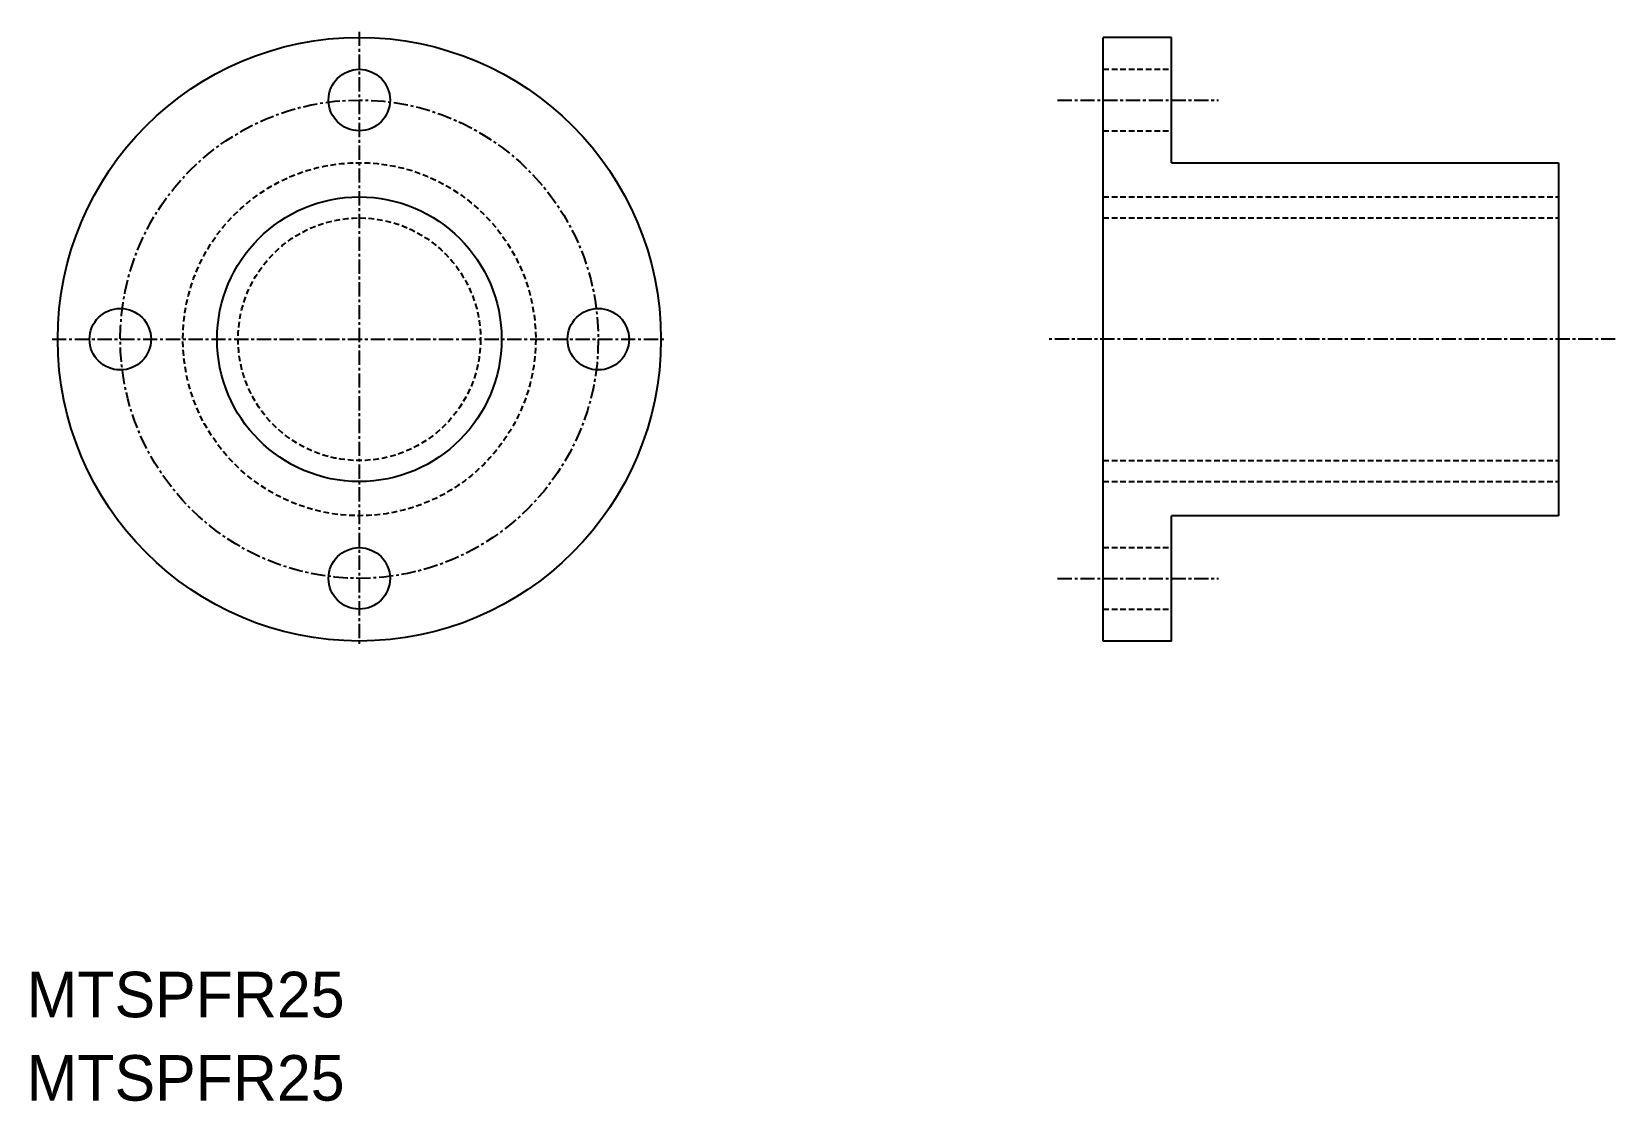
# Model space of a CAD drawing. Extents: x 444 to 584, y 140 to 234.
import ezdxf

# ---------------------------------------------------------------- set-up
doc = ezdxf.new("R2010")
doc.units = 0
doc.linetypes.add('CENTER', pattern=[2, 1.25, -0.25, 0.25, -0.25])
doc.linetypes.add('DASHED', pattern=[0.75, 0.5, -0.25])
doc.layers.get('0').update_dxf_attribs({"linetype": 'CONTINUOUS'})
doc.layers.add('CENTER', color=1, linetype='CENTER')

msp = doc.modelspace()

# ---------------------------------------------------------------- linework, layer by layer
at = {"color": 7, "linetype": 'CONTINUOUS'}
for p, q in [((538.55, 180.44), (538.55, 233.44)), ((544.55, 233.44), (538.55, 233.44)), ((544.55, 222.44), (544.55, 233.44)), ((544.55, 222.44), (578.55, 222.44)), ((578.55, 222.44), (578.55, 191.44)), ((578.55, 191.44), (544.55, 191.44)), ((544.55, 180.44), (544.55, 191.44)), ((544.55, 180.44), (538.55, 180.44))]:
    msp.add_line(p, q, dxfattribs=at)
at = {"color": 3, "linetype": 'DASHED'}
for p, q in [((538.55, 230.64), (544.55, 230.64)), ((538.55, 225.24), (544.55, 225.24)), ((538.55, 219.44), (578.55, 219.44)), ((538.55, 217.59), (578.55, 217.59)), ((538.55, 196.29), (578.55, 196.29)), ((538.55, 194.44), (578.55, 194.44)), ((538.55, 188.64), (544.55, 188.64)), ((538.55, 183.24), (544.55, 183.24))]:
    msp.add_line(p, q, dxfattribs=at)
at = {"color": 7, "linetype": 'CONTINUOUS'}
for centre, radius in [((473.19, 206.94), 26.5), ((473.19, 227.94), 2.7), ((473.19, 206.94), 12.5), ((452.19, 206.94), 2.7), ((494.19, 206.94), 2.7), ((473.19, 185.94), 2.7)]:
    msp.add_circle(centre, radius, dxfattribs=at)
at = {"color": 3, "linetype": 'DASHED'}
for radius in [15.5, 10.65]:
    msp.add_circle((473.19, 206.94), radius, dxfattribs=at)
at = {"layer": 'CENTER', "color": 1, "linetype": 'CENTER'}
for p, q in [((473.19, 233.94), (473.19, 179.94)), ((534.55, 227.94), (548.69, 227.94)), ((446.19, 206.94), (500.19, 206.94)), ((583.55, 206.94), (533.55, 206.94)), ((534.55, 185.94), (548.69, 185.94))]:
    msp.add_line(p, q, dxfattribs=at)
msp.add_circle((473.19, 206.94), 21, dxfattribs=at)

# ---------------------------------------------------------------- texts
at = {"color": 7, "linetype": 'CONTINUOUS'}
for p in [(443.96, 147.4), (443.96, 140.08)]:
    msp.add_text('MTSPFR25', height=4, dxfattribs=at).set_placement(p)

doc.saveas('drawing.dxf')
